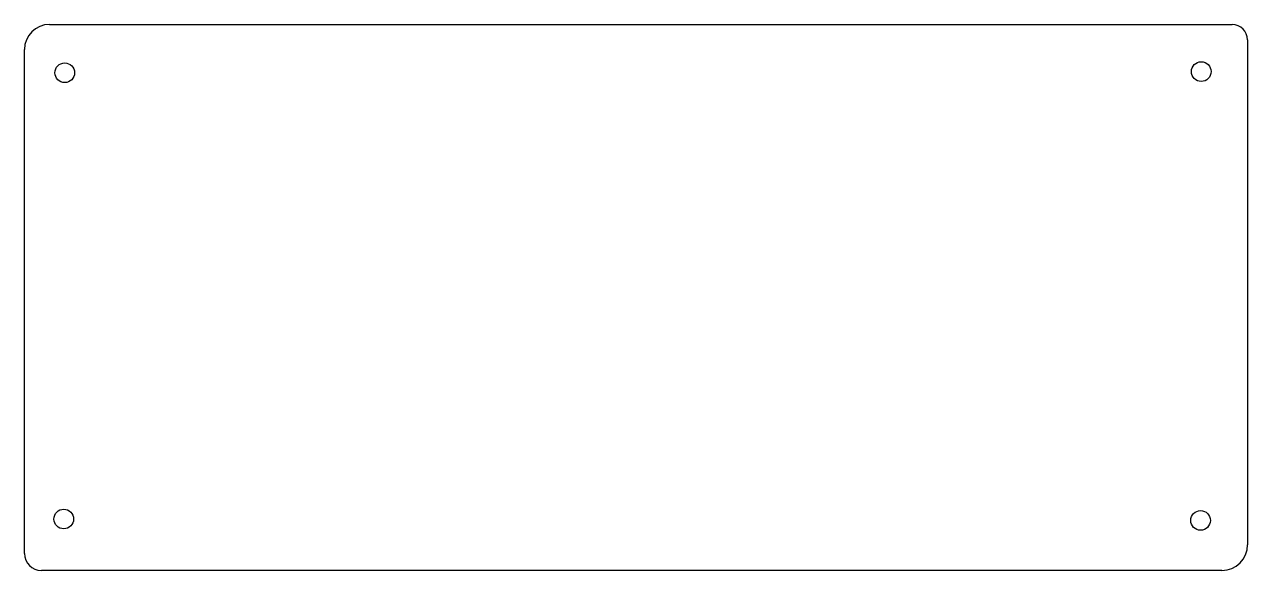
# Model space of a CAD drawing. Header units: millimetres. Extents: x -2 to 247, y -100 to 11.
import ezdxf

# ---------------------------------------------------------------- set-up
doc = ezdxf.new("R2010")
doc.units = ezdxf.units.MM
doc.layers.add('Hole', color=7, linetype='CONTINUOUS')

msp = doc.modelspace()

# ---------------------------------------------------------------- linework, layer by layer
at = {"layer": 'Hole'}
for p, q in [((2.94989, 10.7266), (2.94989, 10.7266, -5)), ((2.94989, 10.7266), (243.407, 10.7266)), ((2.94989, 10.7266, -5), (243.407, 10.7266, -5)), ((2.94989, 10.7266), (2.94989, 10.7266, -5)), ((2.94989, 10.7266), (243.407, 10.7266)), ((2.94989, 10.7266, -5), (243.407, 10.7266, -5)), ((243.407, 10.7266), (243.407, 10.7266, -5)), ((243.407, 10.7266), (243.407, 10.7266, -5)), ((246.552, 7.58096), (246.552, -94.9947)), ((246.552, 7.58096, -5), (246.552, -94.9947, -5)), ((246.552, 7.58096), (246.552, 7.58096, -5)), ((246.552, 7.58096), (246.552, 7.58096, -5)), ((246.552, 7.58096), (246.552, -94.9947)), ((246.552, 7.58096, -5), (246.552, -94.9947, -5)), ((-2.14326, 5.63346), (-2.14326, 5.63346, -5)), ((-2.14326, -96.7746), (-2.14326, 5.63346)), ((-2.14326, -96.7746, -5), (-2.14326, 5.63346, -5)), ((-2.14326, 5.63346), (-2.14326, 5.63346, -5)), ((-2.14326, -96.7746), (-2.14326, 5.63346)), ((-2.14326, -96.7746, -5), (-2.14326, 5.63346, -5)), ((8.04919, 0.907758), (8.04919, 0.907758, -5)), ((8.04919, 0.907758), (8.04919, 0.907758, -5)), ((239.133, 1.15289), (239.133, 1.15289, -5)), ((239.133, 1.15289), (239.133, 1.15289, -5)), ((7.84222, -89.7545), (7.84222, -89.7545, -5)), ((7.84222, -89.7545), (7.84222, -89.7545, -5)), ((238.989, -90.0368), (238.989, -90.0368, -5)), ((238.989, -90.0368), (238.989, -90.0368, -5)), ((-2.14326, -96.7746), (-2.14326, -96.7746, -5)), ((-2.14326, -96.7746), (-2.14326, -96.7746, -5)), ((246.552, -94.9947), (246.552, -94.9947, -5)), ((246.552, -94.9947), (246.552, -94.9947, -5)), ((1.30016, -100.218), (1.30016, -100.218, -5)), ((241.329, -100.218), (1.30016, -100.218)), ((241.329, -100.218, -5), (1.30016, -100.218, -5)), ((1.30016, -100.218), (1.30016, -100.218, -5)), ((241.329, -100.218), (1.30016, -100.218)), ((241.329, -100.218, -5), (1.30016, -100.218, -5)), ((241.329, -100.218), (241.329, -100.218, -5)), ((241.329, -100.218), (241.329, -100.218, -5))]:
    msp.add_line(p, q, dxfattribs=at)
for centre in [(6.04919, 0.907758), (6.04919, 0.907758), (6.04919, 0.907758), (6.04919, 0.907758), (237.133, 1.15289), (237.133, 1.15289), (237.133, 1.15289), (237.133, 1.15289), (5.84222, -89.7545), (5.84222, -89.7545), (5.84222, -89.7545), (5.84222, -89.7545), (236.989, -90.0368), (236.989, -90.0368), (236.989, -90.0368), (236.989, -90.0368)]:
    msp.add_circle(centre, 2, dxfattribs=at)
for centre, radius, start, end in [((2.94989, 5.63346), 5.09315, 90, 180), ((2.94989, 5.63346, -5), 5.09315, 90, 180), ((2.94989, 5.63346), 5.09315, 90, 180), ((2.94989, 5.63346, -5), 5.09315, 90, 180), ((243.407, 7.58096), 3.14564, 0, 90), ((243.407, 7.58096, -5), 3.14564, 0, 90), ((243.407, 7.58096), 3.14564, 0, 90), ((243.407, 7.58096, -5), 3.14564, 0, 90), ((1.30016, -96.7746), 3.44342, 180, -90), ((1.30016, -96.7746, -5), 3.44342, 180, -90), ((1.30016, -96.7746), 3.44342, 180, -90), ((1.30016, -96.7746, -5), 3.44342, 180, -90), ((241.329, -94.9947), 5.22335, -90, 0), ((241.329, -94.9947, -5), 5.22335, -90, 0), ((241.329, -94.9947), 5.22335, -90, 0), ((241.329, -94.9947, -5), 5.22335, -90, 0)]:
    msp.add_arc(centre, radius, start, end, dxfattribs=at)

doc.saveas('drawing.dxf')
